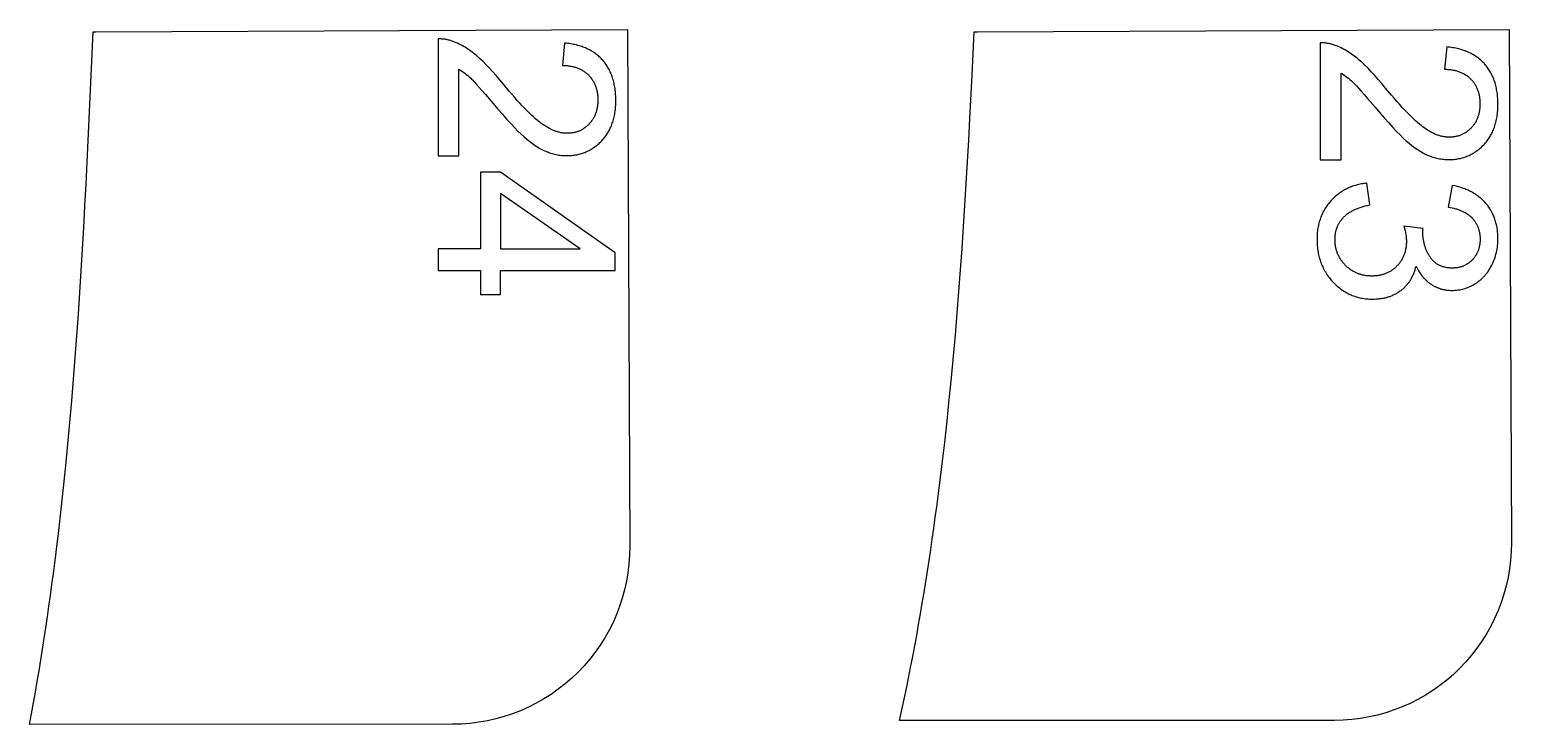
# Model space of a CAD drawing. Extents: x -16189 to 5251, y 3521 to 4024.
# Drawn here: x -3260.7 to -2842.6, y 3827.6 to 4023.8 of the extents above; entities that cross this region are included whole.
import ezdxf

# ---------------------------------------------------------------- set-up
doc = ezdxf.new("R2010")
doc.units = 0
doc.layers.add('LAYER_03', color=7, linetype='CONTINUOUS')

msp = doc.modelspace()

# ---------------------------------------------------------------- linework, layer by layer
at = {"layer": 'LAYER_03'}
for points in [[(-3141.3, 3827.61), (-3260.65, 3827.57), (-3260.09, 3830.6), (-3259.55, 3833.63), (-3259.02, 3836.67), (-3258.5, 3839.7), (-3257.99, 3842.73), (-3257.5, 3845.77), (-3257.02, 3848.81), (-3256.55, 3851.84), (-3256.09, 3854.88), (-3255.64, 3857.92), (-3255.2, 3860.96), (-3254.78, 3864.01), (-3254.36, 3867.05), (-3253.96, 3870.09), (-3253.57, 3873.14), (-3253.18, 3876.18), (-3252.45, 3882.28), (-3251.75, 3888.38), (-3251.08, 3894.48), (-3250.45, 3900.58), (-3249.86, 3906.69), (-3249.29, 3912.8), (-3248.76, 3918.91), (-3248.25, 3925.03), (-3247.77, 3931.15), (-3247.32, 3937.27), (-3246.89, 3943.39), (-3246.48, 3949.51), (-3246.09, 3955.64), (-3245.72, 3961.77), (-3245.37, 3967.9), (-3245.03, 3974.03), (-3244.71, 3980.16), (-3244.41, 3986.29), (-3244.11, 3992.43), (-3243.83, 3998.56), (-3243.29, 4010.84), (-3242.76, 4023.11), (-3241.95, 4023.11), (-3091.95, 4023.76), (-3091.32, 3877.82, -0.415398)], [(-2892.57, 3828.69), (-3015.19, 3828.65), (-3014.54, 3831.65), (-3013.9, 3834.66), (-3013.28, 3837.67), (-3012.67, 3840.67), (-3012.07, 3843.68), (-3011.49, 3846.7), (-3010.93, 3849.71), (-3010.37, 3852.72), (-3009.83, 3855.74), (-3009.31, 3858.75), (-3008.79, 3861.77), (-3008.29, 3864.79), (-3007.8, 3867.81), (-3007.32, 3870.84), (-3006.86, 3873.86), (-3006.41, 3876.89), (-3005.97, 3879.91), (-3005.53, 3882.94), (-3005.12, 3885.97), (-3004.71, 3889), (-3004.31, 3892.03), (-3003.92, 3895.06), (-3003.18, 3901.13), (-3002.47, 3907.2), (-3001.8, 3913.28), (-3001.16, 3919.35), (-3000.56, 3925.44), (-2999.99, 3931.52), (-2999.45, 3937.61), (-2998.93, 3943.71), (-2998.45, 3949.8), (-2997.99, 3955.9), (-2997.55, 3962), (-2997.14, 3968.11), (-2996.75, 3974.21), (-2996.37, 3980.32), (-2996.01, 3986.43), (-2995.67, 3992.54), (-2995.34, 3998.65), (-2994.72, 4010.88), (-2994.12, 4023.11), (-2993.21, 4023.11), (-2843.21, 4023.76), (-2842.58, 3878.91, -0.415391)]]:
    msp.add_lwpolyline(points, format="xyb", close=True, dxfattribs=at)
for points in [[(-3145.42, 4021.13), (-3145.42, 3988.1), (-3139.53, 3988.1), (-3139.53, 4012.61), (-3139.11, 4012.34), (-3138.69, 4012.06), (-3138.28, 4011.76), (-3137.86, 4011.45), (-3137.45, 4011.12), (-3137.03, 4010.77), (-3136.62, 4010.4), (-3136.2, 4010.02), (-3135.98, 4009.81), (-3135.74, 4009.56), (-3135.19, 4008.99), (-3134.54, 4008.29), (-3133.8, 4007.46), (-3132.97, 4006.51), (-3132.05, 4005.44), (-3129.91, 4002.93), (-3128.55, 4001.33), (-3127.27, 3999.86), (-3126.06, 3998.5), (-3124.92, 3997.26), (-3123.86, 3996.13), (-3122.87, 3995.13), (-3121.96, 3994.24), (-3121.12, 3993.47), (-3120.33, 3992.78), (-3119.54, 3992.15), (-3119.15, 3991.85), (-3118.76, 3991.56), (-3118.38, 3991.29), (-3117.99, 3991.03), (-3117.61, 3990.78), (-3117.24, 3990.55), (-3116.86, 3990.32), (-3116.49, 3990.11), (-3116.12, 3989.91), (-3115.75, 3989.73), (-3115.38, 3989.56), (-3115.02, 3989.4), (-3114.66, 3989.25), (-3114.29, 3989.11), (-3113.93, 3988.98), (-3113.57, 3988.86), (-3113.2, 3988.75), (-3112.83, 3988.65), (-3112.47, 3988.56), (-3112.1, 3988.48), (-3111.73, 3988.41), (-3111.36, 3988.34), (-3110.99, 3988.29), (-3110.62, 3988.25), (-3110.25, 3988.21), (-3109.87, 3988.19), (-3109.5, 3988.18), (-3109.12, 3988.17), (-3108.76, 3988.17), (-3108.39, 3988.19), (-3108.04, 3988.21), (-3107.68, 3988.24), (-3107.33, 3988.27), (-3106.98, 3988.32), (-3106.64, 3988.37), (-3106.3, 3988.43), (-3105.96, 3988.5), (-3105.63, 3988.58), (-3105.3, 3988.67), (-3104.97, 3988.76), (-3104.65, 3988.86), (-3104.33, 3988.97), (-3104.02, 3989.09), (-3103.7, 3989.22), (-3103.4, 3989.35), (-3103.09, 3989.5), (-3102.79, 3989.65), (-3102.5, 3989.81), (-3102.21, 3989.98), (-3101.92, 3990.15), (-3101.63, 3990.34), (-3101.35, 3990.53), (-3101.08, 3990.73), (-3100.8, 3990.94), (-3100.53, 3991.15), (-3100.27, 3991.38), (-3100, 3991.61), (-3099.75, 3991.86), (-3099.49, 3992.1), (-3099.24, 3992.36), (-3098.99, 3992.63), (-3098.76, 3992.9), (-3098.53, 3993.18), (-3098.31, 3993.46), (-3098.09, 3993.75), (-3097.88, 3994.04), (-3097.69, 3994.34), (-3097.5, 3994.65), (-3097.31, 3994.96), (-3097.14, 3995.28), (-3096.97, 3995.6), (-3096.81, 3995.93), (-3096.66, 3996.26), (-3096.51, 3996.6), (-3096.38, 3996.95), (-3096.25, 3997.3), (-3096.13, 3997.66), (-3096.02, 3998.03), (-3095.91, 3998.4), (-3095.81, 3998.77), (-3095.72, 3999.16), (-3095.64, 3999.54), (-3095.57, 3999.94), (-3095.5, 4000.34), (-3095.44, 4000.74), (-3095.39, 4001.16), (-3095.35, 4001.57), (-3095.31, 4002), (-3095.29, 4002.42), (-3095.27, 4002.86), (-3095.26, 4003.3), (-3095.25, 4003.75), (-3095.27, 4004.63), (-3095.28, 4005.06), (-3095.31, 4005.48), (-3095.34, 4005.9), (-3095.38, 4006.32), (-3095.43, 4006.72), (-3095.48, 4007.13), (-3095.54, 4007.52), (-3095.61, 4007.92), (-3095.69, 4008.3), (-3095.77, 4008.68), (-3095.86, 4009.06), (-3095.96, 4009.42), (-3096.06, 4009.79), (-3096.18, 4010.15), (-3096.3, 4010.5), (-3096.42, 4010.84), (-3096.56, 4011.18), (-3096.7, 4011.52), (-3096.84, 4011.85), (-3097, 4012.17), (-3097.16, 4012.49), (-3097.33, 4012.8), (-3097.51, 4013.11), (-3097.69, 4013.41), (-3097.88, 4013.7), (-3098.08, 4013.99), (-3098.29, 4014.28), (-3098.5, 4014.56), (-3098.72, 4014.83), (-3098.95, 4015.1), (-3099.18, 4015.36), (-3099.43, 4015.61), (-3099.67, 4015.86), (-3099.93, 4016.1), (-3100.19, 4016.33), (-3100.45, 4016.56), (-3100.73, 4016.77), (-3101.01, 4016.99), (-3101.3, 4017.19), (-3101.59, 4017.39), (-3101.89, 4017.58), (-3102.2, 4017.76), (-3102.51, 4017.94), (-3102.83, 4018.11), (-3103.15, 4018.27), (-3103.49, 4018.43), (-3103.83, 4018.58), (-3104.17, 4018.72), (-3104.53, 4018.85), (-3104.88, 4018.98), (-3105.25, 4019.1), (-3105.62, 4019.22), (-3106, 4019.32), (-3106.39, 4019.42), (-3106.78, 4019.52), (-3107.18, 4019.6), (-3107.58, 4019.68), (-3107.99, 4019.75), (-3108.41, 4019.82), (-3108.83, 4019.88), (-3109.27, 4019.93), (-3109.7, 4019.97), (-3110.35, 4013.66), (-3110.06, 4013.66), (-3109.77, 4013.65), (-3109.49, 4013.64), (-3109.21, 4013.62), (-3108.93, 4013.59), (-3108.66, 4013.56), (-3108.39, 4013.52), (-3108.13, 4013.48), (-3107.87, 4013.44), (-3107.61, 4013.39), (-3107.36, 4013.33), (-3107.11, 4013.27), (-3106.87, 4013.2), (-3106.63, 4013.13), (-3106.39, 4013.06), (-3106.16, 4012.97), (-3105.93, 4012.89), (-3105.71, 4012.8), (-3105.49, 4012.7), (-3105.27, 4012.6), (-3105.06, 4012.49), (-3104.85, 4012.38), (-3104.65, 4012.26), (-3104.45, 4012.14), (-3104.25, 4012.01), (-3104.06, 4011.88), (-3103.87, 4011.74), (-3103.69, 4011.6), (-3103.51, 4011.45), (-3103.33, 4011.29), (-3103.16, 4011.14), (-3102.99, 4010.97), (-3102.83, 4010.8), (-3102.67, 4010.63), (-3102.51, 4010.46), (-3102.37, 4010.28), (-3102.22, 4010.1), (-3102.09, 4009.91), (-3101.95, 4009.72), (-3101.83, 4009.53), (-3101.7, 4009.34), (-3101.59, 4009.14), (-3101.48, 4008.93), (-3101.37, 4008.73), (-3101.27, 4008.52), (-3101.17, 4008.31), (-3101.08, 4008.09), (-3101, 4007.87), (-3100.91, 4007.65), (-3100.84, 4007.42), (-3100.77, 4007.19), (-3100.7, 4006.96), (-3100.64, 4006.72), (-3100.59, 4006.48), (-3100.54, 4006.23), (-3100.5, 4005.99), (-3100.46, 4005.74), (-3100.42, 4005.48), (-3100.4, 4005.22), (-3100.37, 4004.96), (-3100.35, 4004.7), (-3100.34, 4004.43), (-3100.33, 4004.16), (-3100.33, 4003.88), (-3100.33, 4003.62), (-3100.34, 4003.36), (-3100.35, 4003.11), (-3100.37, 4002.86), (-3100.39, 4002.61), (-3100.42, 4002.37), (-3100.45, 4002.12), (-3100.49, 4001.89), (-3100.53, 4001.65), (-3100.58, 4001.42), (-3100.63, 4001.19), (-3100.68, 4000.96), (-3100.74, 4000.74), (-3100.81, 4000.52), (-3100.88, 4000.3), (-3100.96, 4000.09), (-3101.04, 3999.88), (-3101.12, 3999.67), (-3101.21, 3999.46), (-3101.31, 3999.26), (-3101.41, 3999.06), (-3101.51, 3998.87), (-3101.62, 3998.68), (-3101.74, 3998.49), (-3101.86, 3998.3), (-3101.98, 3998.12), (-3102.11, 3997.94), (-3102.25, 3997.76), (-3102.39, 3997.59), (-3102.53, 3997.42), (-3102.68, 3997.25), (-3102.84, 3997.08), (-3102.99, 3996.92), (-3103.15, 3996.77), (-3103.32, 3996.62), (-3103.48, 3996.47), (-3103.65, 3996.33), (-3103.82, 3996.2), (-3103.99, 3996.07), (-3104.16, 3995.94), (-3104.34, 3995.82), (-3104.51, 3995.71), (-3104.69, 3995.6), (-3104.88, 3995.49), (-3105.06, 3995.4), (-3105.25, 3995.3), (-3105.44, 3995.21), (-3105.63, 3995.13), (-3105.82, 3995.05), (-3106.02, 3994.97), (-3106.21, 3994.91), (-3106.41, 3994.84), (-3106.62, 3994.78), (-3106.82, 3994.73), (-3107.03, 3994.68), (-3107.24, 3994.64), (-3107.45, 3994.6), (-3107.66, 3994.57), (-3107.88, 3994.54), (-3108.09, 3994.52), (-3108.31, 3994.5), (-3108.54, 3994.49), (-3108.76, 3994.48), (-3108.99, 3994.48), (-3109.21, 3994.48), (-3109.42, 3994.49), (-3109.64, 3994.5), (-3109.86, 3994.52), (-3110.08, 3994.55), (-3110.31, 3994.58), (-3110.53, 3994.61), (-3110.75, 3994.65), (-3110.98, 3994.7), (-3111.2, 3994.76), (-3111.43, 3994.81), (-3111.65, 3994.88), (-3111.88, 3994.95), (-3112.11, 3995.02), (-3112.34, 3995.1), (-3112.57, 3995.19), (-3112.8, 3995.28), (-3113.03, 3995.38), (-3113.27, 3995.49), (-3113.5, 3995.59), (-3113.73, 3995.71), (-3113.97, 3995.83), (-3114.44, 3996.09), (-3114.92, 3996.37), (-3115.4, 3996.67), (-3115.88, 3996.99), (-3116.37, 3997.34), (-3116.87, 3997.72), (-3117.39, 3998.14), (-3117.93, 3998.6), (-3118.49, 3999.1), (-3119.08, 3999.64), (-3119.68, 4000.23), (-3120.31, 4000.86), (-3120.96, 4001.52), (-3121.64, 4002.23), (-3122.33, 4002.98), (-3123.05, 4003.77), (-3123.78, 4004.6), (-3124.54, 4005.48), (-3125.32, 4006.39), (-3126.95, 4008.35), (-3128.01, 4009.62), (-3129.03, 4010.82), (-3130.03, 4011.94), (-3130.99, 4012.98), (-3131.92, 4013.94), (-3132.82, 4014.83), (-3133.68, 4015.64), (-3134.52, 4016.37), (-3134.93, 4016.72), (-3135.34, 4017.05), (-3135.75, 4017.36), (-3136.16, 4017.67), (-3136.57, 4017.96), (-3136.98, 4018.24), (-3137.4, 4018.51), (-3137.81, 4018.77), (-3138.23, 4019.02), (-3138.65, 4019.25), (-3139.06, 4019.48), (-3139.48, 4019.69), (-3139.9, 4019.89), (-3140.32, 4020.07), (-3140.74, 4020.25), (-3141.16, 4020.41), (-3141.42, 4020.51), (-3141.68, 4020.6), (-3141.94, 4020.68), (-3142.2, 4020.75), (-3142.46, 4020.82), (-3142.72, 4020.88), (-3142.98, 4020.94), (-3143.25, 4020.98), (-3143.52, 4021.03), (-3143.79, 4021.06), (-3144.05, 4021.09), (-3144.33, 4021.11), (-3144.6, 4021.12), (-3144.87, 4021.13), (-3145.15, 4021.13)], [(-2896.54, 4020.03), (-2896.54, 3987), (-2890.64, 3987), (-2890.64, 4011.51), (-2890.22, 4011.24), (-2889.81, 4010.96), (-2889.39, 4010.66), (-2888.97, 4010.35), (-2888.56, 4010.01), (-2888.15, 4009.66), (-2887.73, 4009.3), (-2887.32, 4008.92), (-2887.1, 4008.7), (-2886.86, 4008.46), (-2886.3, 4007.88), (-2885.66, 4007.18), (-2884.92, 4006.36), (-2884.09, 4005.41), (-2883.16, 4004.34), (-2881.03, 4001.83), (-2879.67, 4000.23), (-2878.38, 3998.76), (-2877.17, 3997.4), (-2876.04, 3996.16), (-2874.97, 3995.03), (-2873.99, 3994.03), (-2873.07, 3993.14), (-2872.24, 3992.37), (-2871.44, 3991.68), (-2870.65, 3991.05), (-2870.26, 3990.75), (-2869.88, 3990.46), (-2869.49, 3990.19), (-2869.11, 3989.93), (-2868.73, 3989.68), (-2868.35, 3989.44), (-2867.98, 3989.22), (-2867.6, 3989.01), (-2867.23, 3988.81), (-2866.86, 3988.63), (-2866.5, 3988.45), (-2866.13, 3988.29), (-2865.77, 3988.15), (-2865.41, 3988.01), (-2865.04, 3987.88), (-2864.68, 3987.76), (-2864.31, 3987.65), (-2863.95, 3987.55), (-2863.58, 3987.46), (-2863.21, 3987.37), (-2862.84, 3987.3), (-2862.47, 3987.24), (-2862.1, 3987.19), (-2861.73, 3987.14), (-2861.36, 3987.11), (-2860.99, 3987.09), (-2860.61, 3987.07), (-2860.24, 3987.07), (-2859.87, 3987.07), (-2859.51, 3987.08), (-2859.15, 3987.1), (-2858.79, 3987.13), (-2858.44, 3987.17), (-2858.09, 3987.22), (-2857.75, 3987.27), (-2857.41, 3987.33), (-2857.07, 3987.4), (-2856.74, 3987.48), (-2856.41, 3987.56), (-2856.08, 3987.66), (-2855.76, 3987.76), (-2855.44, 3987.87), (-2855.13, 3987.99), (-2854.82, 3988.12), (-2854.51, 3988.25), (-2854.21, 3988.39), (-2853.91, 3988.55), (-2853.61, 3988.71), (-2853.32, 3988.87), (-2853.03, 3989.05), (-2852.75, 3989.23), (-2852.47, 3989.43), (-2852.19, 3989.63), (-2851.92, 3989.84), (-2851.65, 3990.05), (-2851.38, 3990.28), (-2851.12, 3990.51), (-2850.86, 3990.75), (-2850.61, 3991), (-2850.35, 3991.26), (-2850.11, 3991.52), (-2849.87, 3991.8), (-2849.64, 3992.07), (-2849.42, 3992.35), (-2849.21, 3992.64), (-2849, 3992.94), (-2848.8, 3993.24), (-2848.61, 3993.54), (-2848.43, 3993.86), (-2848.25, 3994.17), (-2848.08, 3994.5), (-2847.92, 3994.83), (-2847.77, 3995.16), (-2847.63, 3995.5), (-2847.49, 3995.85), (-2847.36, 3996.2), (-2847.24, 3996.56), (-2847.13, 3996.93), (-2847.02, 3997.3), (-2846.93, 3997.67), (-2846.84, 3998.05), (-2846.76, 3998.44), (-2846.68, 3998.84), (-2846.62, 3999.24), (-2846.56, 3999.64), (-2846.51, 4000.05), (-2846.46, 4000.47), (-2846.43, 4000.89), (-2846.4, 4001.32), (-2846.38, 4001.76), (-2846.37, 4002.2), (-2846.37, 4002.64), (-2846.38, 4003.52), (-2846.4, 4003.95), (-2846.42, 4004.38), (-2846.46, 4004.8), (-2846.5, 4005.21), (-2846.54, 4005.62), (-2846.6, 4006.02), (-2846.66, 4006.42), (-2846.73, 4006.81), (-2846.8, 4007.2), (-2846.89, 4007.58), (-2846.98, 4007.95), (-2847.07, 4008.32), (-2847.18, 4008.69), (-2847.29, 4009.04), (-2847.41, 4009.39), (-2847.54, 4009.74), (-2847.67, 4010.08), (-2847.81, 4010.42), (-2847.96, 4010.75), (-2848.11, 4011.07), (-2848.28, 4011.39), (-2848.45, 4011.7), (-2848.62, 4012.01), (-2848.81, 4012.31), (-2849, 4012.6), (-2849.2, 4012.89), (-2849.4, 4013.18), (-2849.62, 4013.45), (-2849.84, 4013.73), (-2850.06, 4013.99), (-2850.3, 4014.25), (-2850.54, 4014.51), (-2850.79, 4014.75), (-2851.04, 4014.99), (-2851.3, 4015.23), (-2851.57, 4015.45), (-2851.84, 4015.67), (-2852.12, 4015.88), (-2852.41, 4016.09), (-2852.7, 4016.29), (-2853, 4016.48), (-2853.31, 4016.66), (-2853.62, 4016.84), (-2853.94, 4017.01), (-2854.27, 4017.17), (-2854.6, 4017.33), (-2854.94, 4017.47), (-2855.29, 4017.62), (-2855.64, 4017.75), (-2856, 4017.88), (-2856.36, 4018), (-2856.74, 4018.11), (-2857.11, 4018.22), (-2857.5, 4018.32), (-2857.89, 4018.41), (-2858.29, 4018.5), (-2858.7, 4018.58), (-2859.11, 4018.65), (-2859.52, 4018.71), (-2859.95, 4018.77), (-2860.38, 4018.82), (-2860.82, 4018.87), (-2861.47, 4012.56), (-2861.17, 4012.56), (-2860.89, 4012.55), (-2860.6, 4012.53), (-2860.32, 4012.51), (-2860.05, 4012.49), (-2859.77, 4012.46), (-2859.51, 4012.42), (-2859.24, 4012.38), (-2858.98, 4012.34), (-2858.73, 4012.28), (-2858.47, 4012.23), (-2858.23, 4012.17), (-2857.98, 4012.1), (-2857.74, 4012.03), (-2857.51, 4011.95), (-2857.27, 4011.87), (-2857.05, 4011.79), (-2856.82, 4011.69), (-2856.6, 4011.6), (-2856.39, 4011.49), (-2856.17, 4011.39), (-2855.96, 4011.27), (-2855.76, 4011.16), (-2855.56, 4011.03), (-2855.36, 4010.91), (-2855.17, 4010.77), (-2854.98, 4010.64), (-2854.8, 4010.49), (-2854.62, 4010.34), (-2854.44, 4010.19), (-2854.27, 4010.03), (-2854.1, 4009.87), (-2853.94, 4009.7), (-2853.78, 4009.53), (-2853.63, 4009.36), (-2853.48, 4009.18), (-2853.34, 4009), (-2853.2, 4008.81), (-2853.07, 4008.62), (-2852.94, 4008.43), (-2852.82, 4008.23), (-2852.7, 4008.03), (-2852.59, 4007.83), (-2852.48, 4007.63), (-2852.38, 4007.42), (-2852.29, 4007.2), (-2852.2, 4006.99), (-2852.11, 4006.77), (-2852.03, 4006.54), (-2851.95, 4006.32), (-2851.88, 4006.09), (-2851.82, 4005.85), (-2851.76, 4005.62), (-2851.7, 4005.38), (-2851.66, 4005.13), (-2851.61, 4004.88), (-2851.57, 4004.63), (-2851.54, 4004.38), (-2851.51, 4004.12), (-2851.49, 4003.86), (-2851.47, 4003.6), (-2851.46, 4003.33), (-2851.45, 4003.06), (-2851.45, 4002.78), (-2851.45, 4002.52), (-2851.45, 4002.26), (-2851.47, 4002.01), (-2851.48, 4001.76), (-2851.51, 4001.51), (-2851.53, 4001.26), (-2851.56, 4001.02), (-2851.6, 4000.78), (-2851.64, 4000.55), (-2851.69, 4000.31), (-2851.74, 4000.09), (-2851.8, 3999.86), (-2851.86, 3999.64), (-2851.92, 3999.42), (-2852, 3999.2), (-2852.07, 3998.98), (-2852.15, 3998.77), (-2852.24, 3998.57), (-2852.33, 3998.36), (-2852.42, 3998.16), (-2852.52, 3997.96), (-2852.63, 3997.76), (-2852.74, 3997.57), (-2852.85, 3997.38), (-2852.97, 3997.2), (-2853.1, 3997.01), (-2853.23, 3996.83), (-2853.36, 3996.66), (-2853.5, 3996.48), (-2853.65, 3996.31), (-2853.8, 3996.15), (-2853.95, 3995.98), (-2854.11, 3995.82), (-2854.27, 3995.66), (-2854.43, 3995.51), (-2854.59, 3995.37), (-2854.76, 3995.23), (-2854.93, 3995.09), (-2855.1, 3994.96), (-2855.27, 3994.84), (-2855.45, 3994.72), (-2855.63, 3994.61), (-2855.81, 3994.5), (-2855.99, 3994.39), (-2856.17, 3994.29), (-2856.36, 3994.2), (-2856.55, 3994.11), (-2856.74, 3994.02), (-2856.93, 3993.95), (-2857.13, 3993.87), (-2857.33, 3993.8), (-2857.53, 3993.74), (-2857.73, 3993.68), (-2857.93, 3993.63), (-2858.14, 3993.58), (-2858.35, 3993.54), (-2858.56, 3993.5), (-2858.77, 3993.46), (-2858.99, 3993.44), (-2859.21, 3993.41), (-2859.43, 3993.4), (-2859.65, 3993.38), (-2859.88, 3993.38), (-2860.1, 3993.37), (-2860.32, 3993.38), (-2860.54, 3993.38), (-2860.76, 3993.4), (-2860.98, 3993.42), (-2861.2, 3993.44), (-2861.42, 3993.47), (-2861.64, 3993.51), (-2861.87, 3993.55), (-2862.09, 3993.6), (-2862.32, 3993.65), (-2862.54, 3993.71), (-2862.77, 3993.78), (-2863, 3993.85), (-2863.23, 3993.92), (-2863.46, 3994), (-2863.69, 3994.09), (-2863.92, 3994.18), (-2864.15, 3994.28), (-2864.38, 3994.38), (-2864.61, 3994.49), (-2864.85, 3994.61), (-2865.08, 3994.73), (-2865.56, 3994.98), (-2866.03, 3995.26), (-2866.51, 3995.57), (-2867, 3995.89), (-2867.48, 3996.24), (-2867.98, 3996.61), (-2868.5, 3997.03), (-2869.04, 3997.5), (-2869.61, 3998), (-2870.19, 3998.54), (-2870.8, 3999.13), (-2871.43, 3999.75), (-2872.08, 4000.42), (-2872.75, 4001.13), (-2873.44, 4001.88), (-2874.16, 4002.67), (-2874.9, 4003.5), (-2875.66, 4004.38), (-2876.44, 4005.29), (-2878.06, 4007.24), (-2879.12, 4008.52), (-2880.15, 4009.71), (-2881.14, 4010.83), (-2882.1, 4011.88), (-2883.03, 4012.84), (-2883.93, 4013.73), (-2884.8, 4014.54), (-2885.63, 4015.27), (-2886.04, 4015.61), (-2886.45, 4015.94), (-2886.86, 4016.26), (-2887.27, 4016.57), (-2887.69, 4016.86), (-2888.1, 4017.14), (-2888.51, 4017.41), (-2888.93, 4017.67), (-2889.34, 4017.92), (-2889.76, 4018.15), (-2890.18, 4018.37), (-2890.6, 4018.59), (-2891.01, 4018.78), (-2891.43, 4018.97), (-2891.86, 4019.15), (-2892.28, 4019.31), (-2892.53, 4019.41), (-2892.79, 4019.49), (-2893.05, 4019.57), (-2893.31, 4019.65), (-2893.57, 4019.72), (-2893.83, 4019.78), (-2894.1, 4019.83), (-2894.36, 4019.88), (-2894.63, 4019.92), (-2894.9, 4019.96), (-2895.17, 4019.99), (-2895.44, 4020.01), (-2895.71, 4020.02), (-2895.99, 4020.03), (-2896.26, 4020.03)], [(-3145.42, 3961.86), (-3145.42, 3955.72), (-3133.46, 3955.72), (-3133.46, 3948.97), (-3127.84, 3948.97), (-3127.84, 3955.72), (-3095.46, 3955.72), (-3095.46, 3960.73), (-3127.84, 3983.54), (-3133.46, 3983.54), (-3133.46, 3961.86)], [(-2883.35, 3980.39), (-2883.73, 3980.35), (-2884.12, 3980.3), (-2884.5, 3980.24), (-2884.87, 3980.18), (-2885.24, 3980.1), (-2885.6, 3980.03), (-2885.96, 3979.94), (-2886.32, 3979.85), (-2886.67, 3979.75), (-2887.02, 3979.64), (-2887.36, 3979.52), (-2887.7, 3979.4), (-2888.03, 3979.27), (-2888.36, 3979.14), (-2888.69, 3978.99), (-2889, 3978.84), (-2889.32, 3978.68), (-2889.63, 3978.52), (-2889.94, 3978.34), (-2890.24, 3978.16), (-2890.54, 3977.97), (-2890.83, 3977.78), (-2891.12, 3977.58), (-2891.4, 3977.37), (-2891.68, 3977.15), (-2891.95, 3976.93), (-2892.22, 3976.7), (-2892.49, 3976.46), (-2892.75, 3976.21), (-2893, 3975.96), (-2893.26, 3975.7), (-2893.5, 3975.43), (-2893.74, 3975.15), (-2893.98, 3974.88), (-2894.2, 3974.59), (-2894.42, 3974.31), (-2894.63, 3974.02), (-2894.84, 3973.72), (-2895.03, 3973.42), (-2895.22, 3973.12), (-2895.4, 3972.81), (-2895.57, 3972.49), (-2895.74, 3972.18), (-2895.89, 3971.86), (-2896.04, 3971.53), (-2896.18, 3971.2), (-2896.32, 3970.86), (-2896.44, 3970.52), (-2896.56, 3970.18), (-2896.67, 3969.83), (-2896.78, 3969.48), (-2896.87, 3969.12), (-2896.96, 3968.76), (-2897.04, 3968.4), (-2897.11, 3968.03), (-2897.18, 3967.65), (-2897.24, 3967.28), (-2897.29, 3966.89), (-2897.33, 3966.51), (-2897.36, 3966.11), (-2897.39, 3965.72), (-2897.41, 3965.32), (-2897.42, 3964.91), (-2897.42, 3964.5), (-2897.42, 3964.05), (-2897.41, 3963.6), (-2897.38, 3963.16), (-2897.35, 3962.72), (-2897.31, 3962.29), (-2897.26, 3961.86), (-2897.21, 3961.43), (-2897.14, 3961.02), (-2897.06, 3960.6), (-2896.98, 3960.19), (-2896.89, 3959.79), (-2896.78, 3959.39), (-2896.67, 3958.99), (-2896.55, 3958.61), (-2896.42, 3958.22), (-2896.29, 3957.84), (-2896.14, 3957.47), (-2895.98, 3957.1), (-2895.82, 3956.73), (-2895.65, 3956.37), (-2895.46, 3956.02), (-2895.27, 3955.67), (-2895.07, 3955.32), (-2894.86, 3954.98), (-2894.65, 3954.65), (-2894.42, 3954.32), (-2894.18, 3953.99), (-2893.94, 3953.67), (-2893.69, 3953.36), (-2893.42, 3953.05), (-2893.15, 3952.74), (-2892.87, 3952.44), (-2892.59, 3952.15), (-2892.3, 3951.86), (-2892, 3951.59), (-2891.7, 3951.32), (-2891.4, 3951.06), (-2891.1, 3950.82), (-2890.79, 3950.58), (-2890.47, 3950.35), (-2890.16, 3950.13), (-2889.83, 3949.92), (-2889.51, 3949.72), (-2889.18, 3949.53), (-2888.85, 3949.35), (-2888.51, 3949.18), (-2888.17, 3949.01), (-2887.82, 3948.86), (-2887.48, 3948.72), (-2887.12, 3948.58), (-2886.77, 3948.46), (-2886.41, 3948.34), (-2886.04, 3948.23), (-2885.67, 3948.13), (-2885.3, 3948.05), (-2884.93, 3947.97), (-2884.55, 3947.9), (-2884.16, 3947.84), (-2883.78, 3947.78), (-2883.38, 3947.74), (-2882.99, 3947.71), (-2882.59, 3947.69), (-2882.19, 3947.67), (-2881.78, 3947.67), (-2881.18, 3947.68), (-2880.59, 3947.71), (-2880.31, 3947.73), (-2880.02, 3947.75), (-2879.74, 3947.79), (-2879.46, 3947.82), (-2879.18, 3947.86), (-2878.91, 3947.91), (-2878.64, 3947.96), (-2878.38, 3948.01), (-2878.11, 3948.07), (-2877.85, 3948.14), (-2877.6, 3948.21), (-2877.34, 3948.28), (-2877.09, 3948.36), (-2876.85, 3948.44), (-2876.6, 3948.53), (-2876.36, 3948.63), (-2876.12, 3948.72), (-2875.89, 3948.83), (-2875.66, 3948.94), (-2875.43, 3949.05), (-2875.21, 3949.17), (-2874.98, 3949.29), (-2874.76, 3949.41), (-2874.55, 3949.55), (-2874.34, 3949.68), (-2874.13, 3949.82), (-2873.92, 3949.97), (-2873.72, 3950.12), (-2873.52, 3950.28), (-2873.32, 3950.44), (-2873.13, 3950.6), (-2872.95, 3950.77), (-2872.77, 3950.94), (-2872.59, 3951.11), (-2872.41, 3951.29), (-2872.25, 3951.47), (-2872.08, 3951.66), (-2871.92, 3951.85), (-2871.76, 3952.04), (-2871.61, 3952.24), (-2871.46, 3952.44), (-2871.32, 3952.65), (-2871.18, 3952.86), (-2871.05, 3953.07), (-2870.92, 3953.29), (-2870.79, 3953.51), (-2870.67, 3953.73), (-2870.55, 3953.96), (-2870.44, 3954.19), (-2870.33, 3954.43), (-2870.22, 3954.67), (-2870.12, 3954.91), (-2870.03, 3955.16), (-2869.94, 3955.41), (-2869.85, 3955.67), (-2869.77, 3955.93), (-2869.69, 3956.19), (-2869.61, 3956.46), (-2869.54, 3956.73), (-2869.48, 3957.01), (-2869.27, 3956.59), (-2869.07, 3956.18), (-2868.85, 3955.79), (-2868.62, 3955.41), (-2868.39, 3955.04), (-2868.15, 3954.69), (-2867.89, 3954.34), (-2867.77, 3954.18), (-2867.63, 3954.02), (-2867.5, 3953.86), (-2867.37, 3953.7), (-2867.23, 3953.55), (-2867.09, 3953.4), (-2866.95, 3953.25), (-2866.8, 3953.11), (-2866.66, 3952.97), (-2866.51, 3952.83), (-2866.36, 3952.7), (-2866.21, 3952.57), (-2866.05, 3952.44), (-2865.9, 3952.32), (-2865.74, 3952.2), (-2865.58, 3952.08), (-2865.41, 3951.97), (-2865.25, 3951.86), (-2865.08, 3951.75), (-2864.91, 3951.65), (-2864.75, 3951.55), (-2864.58, 3951.45), (-2864.4, 3951.36), (-2864.23, 3951.27), (-2864.06, 3951.18), (-2863.88, 3951.1), (-2863.71, 3951.02), (-2863.53, 3950.94), (-2863.35, 3950.87), (-2863.17, 3950.8), (-2862.99, 3950.73), (-2862.81, 3950.67), (-2862.63, 3950.61), (-2862.45, 3950.56), (-2862.26, 3950.5), (-2862.07, 3950.45), (-2861.89, 3950.41), (-2861.7, 3950.37), (-2861.51, 3950.33), (-2861.32, 3950.29), (-2861.13, 3950.26), (-2860.94, 3950.23), (-2860.74, 3950.2), (-2860.55, 3950.18), (-2860.35, 3950.16), (-2860.15, 3950.15), (-2859.75, 3950.13), (-2859.35, 3950.12), (-2858.93, 3950.13), (-2858.51, 3950.15), (-2858.09, 3950.19), (-2857.67, 3950.24), (-2857.26, 3950.3), (-2856.85, 3950.38), (-2856.44, 3950.47), (-2856.04, 3950.58), (-2855.64, 3950.7), (-2855.24, 3950.83), (-2854.84, 3950.98), (-2854.45, 3951.15), (-2854.06, 3951.33), (-2853.67, 3951.52), (-2853.29, 3951.72), (-2852.91, 3951.95), (-2852.72, 3952.06), (-2852.54, 3952.18), (-2852.35, 3952.3), (-2852.17, 3952.43), (-2851.99, 3952.55), (-2851.82, 3952.69), (-2851.64, 3952.82), (-2851.47, 3952.96), (-2851.31, 3953.1), (-2851.14, 3953.24), (-2850.98, 3953.39), (-2850.82, 3953.54), (-2850.66, 3953.69), (-2850.5, 3953.85), (-2850.35, 3954.01), (-2850.2, 3954.17), (-2850.05, 3954.34), (-2849.9, 3954.51), (-2849.76, 3954.68), (-2849.62, 3954.86), (-2849.34, 3955.22), (-2849.08, 3955.59), (-2848.83, 3955.98), (-2848.58, 3956.38), (-2848.35, 3956.79), (-2848.12, 3957.21), (-2847.91, 3957.64), (-2847.71, 3958.08), (-2847.53, 3958.52), (-2847.35, 3958.97), (-2847.2, 3959.43), (-2847.05, 3959.88), (-2846.92, 3960.35), (-2846.81, 3960.82), (-2846.7, 3961.29), (-2846.61, 3961.77), (-2846.54, 3962.25), (-2846.48, 3962.74), (-2846.43, 3963.23), (-2846.39, 3963.73), (-2846.37, 3964.23), (-2846.37, 3964.74), (-2846.37, 3965.11), (-2846.38, 3965.48), (-2846.4, 3965.84), (-2846.42, 3966.2), (-2846.45, 3966.55), (-2846.49, 3966.9), (-2846.53, 3967.24), (-2846.58, 3967.59), (-2846.63, 3967.93), (-2846.7, 3968.26), (-2846.77, 3968.59), (-2846.84, 3968.92), (-2846.93, 3969.24), (-2847.02, 3969.56), (-2847.11, 3969.88), (-2847.21, 3970.19), (-2847.32, 3970.5), (-2847.44, 3970.8), (-2847.56, 3971.1), (-2847.69, 3971.4), (-2847.83, 3971.69), (-2847.97, 3971.98), (-2848.12, 3972.26), (-2848.27, 3972.55), (-2848.44, 3972.82), (-2848.61, 3973.1), (-2848.78, 3973.37), (-2848.96, 3973.63), (-2849.15, 3973.9), (-2849.35, 3974.16), (-2849.55, 3974.41), (-2849.76, 3974.66), (-2849.97, 3974.91), (-2850.19, 3975.15), (-2850.42, 3975.38), (-2850.65, 3975.61), (-2850.89, 3975.84), (-2851.13, 3976.06), (-2851.37, 3976.27), (-2851.63, 3976.48), (-2851.89, 3976.68), (-2852.15, 3976.87), (-2852.42, 3977.06), (-2852.69, 3977.25), (-2852.97, 3977.43), (-2853.26, 3977.6), (-2853.55, 3977.77), (-2853.84, 3977.93), (-2854.15, 3978.09), (-2854.45, 3978.24), (-2854.76, 3978.39), (-2855.08, 3978.53), (-2855.41, 3978.66), (-2855.73, 3978.79), (-2856.07, 3978.91), (-2856.41, 3979.03), (-2856.75, 3979.14), (-2857.1, 3979.25), (-2857.46, 3979.35), (-2857.82, 3979.45), (-2858.19, 3979.54), (-2858.56, 3979.62), (-2859.32, 3979.77), (-2860.41, 3973.64), (-2859.86, 3973.55), (-2859.32, 3973.44), (-2858.8, 3973.32), (-2858.3, 3973.19), (-2858.06, 3973.12), (-2857.82, 3973.05), (-2857.58, 3972.97), (-2857.35, 3972.89), (-2857.12, 3972.8), (-2856.9, 3972.72), (-2856.69, 3972.63), (-2856.47, 3972.53), (-2856.26, 3972.43), (-2856.06, 3972.33), (-2855.86, 3972.23), (-2855.66, 3972.12), (-2855.47, 3972.01), (-2855.29, 3971.9), (-2855.1, 3971.78), (-2854.93, 3971.66), (-2854.75, 3971.53), (-2854.58, 3971.41), (-2854.42, 3971.28), (-2854.26, 3971.14), (-2854.1, 3971), (-2853.95, 3970.86), (-2853.8, 3970.72), (-2853.66, 3970.57), (-2853.52, 3970.42), (-2853.39, 3970.27), (-2853.26, 3970.11), (-2853.13, 3969.96), (-2853.01, 3969.8), (-2852.9, 3969.63), (-2852.78, 3969.47), (-2852.68, 3969.3), (-2852.57, 3969.14), (-2852.47, 3968.96), (-2852.38, 3968.79), (-2852.29, 3968.61), (-2852.2, 3968.44), (-2852.12, 3968.26), (-2852.05, 3968.07), (-2851.97, 3967.89), (-2851.91, 3967.7), (-2851.84, 3967.51), (-2851.78, 3967.32), (-2851.73, 3967.12), (-2851.68, 3966.93), (-2851.63, 3966.73), (-2851.59, 3966.53), (-2851.55, 3966.32), (-2851.52, 3966.12), (-2851.49, 3965.91), (-2851.47, 3965.7), (-2851.45, 3965.48), (-2851.43, 3965.27), (-2851.42, 3965.05), (-2851.41, 3964.83), (-2851.41, 3964.61), (-2851.41, 3964.38), (-2851.42, 3964.16), (-2851.43, 3963.94), (-2851.45, 3963.72), (-2851.47, 3963.51), (-2851.49, 3963.3), (-2851.52, 3963.09), (-2851.55, 3962.88), (-2851.59, 3962.68), (-2851.63, 3962.48), (-2851.67, 3962.28), (-2851.72, 3962.08), (-2851.78, 3961.89), (-2851.84, 3961.7), (-2851.9, 3961.51), (-2851.96, 3961.33), (-2852.04, 3961.14), (-2852.11, 3960.96), (-2852.19, 3960.79), (-2852.28, 3960.61), (-2852.37, 3960.44), (-2852.46, 3960.27), (-2852.56, 3960.1), (-2852.66, 3959.94), (-2852.76, 3959.77), (-2852.87, 3959.61), (-2852.99, 3959.46), (-2853.11, 3959.3), (-2853.23, 3959.15), (-2853.36, 3959), (-2853.49, 3958.85), (-2853.63, 3958.71), (-2853.77, 3958.57), (-2853.91, 3958.43), (-2854.05, 3958.3), (-2854.2, 3958.18), (-2854.35, 3958.05), (-2854.5, 3957.93), (-2854.65, 3957.82), (-2854.81, 3957.71), (-2854.96, 3957.61), (-2855.12, 3957.51), (-2855.29, 3957.41), (-2855.45, 3957.32), (-2855.62, 3957.23), (-2855.79, 3957.15), (-2855.96, 3957.07), (-2856.13, 3957), (-2856.31, 3956.93), (-2856.49, 3956.86), (-2856.67, 3956.8), (-2856.85, 3956.75), (-2857.03, 3956.7), (-2857.22, 3956.65), (-2857.41, 3956.61), (-2857.6, 3956.57), (-2857.8, 3956.54), (-2857.99, 3956.51), (-2858.19, 3956.48), (-2858.39, 3956.46), (-2858.59, 3956.45), (-2858.8, 3956.44), (-2859.01, 3956.43), (-2859.22, 3956.43), (-2859.48, 3956.43), (-2859.74, 3956.44), (-2860, 3956.45), (-2860.25, 3956.48), (-2860.49, 3956.5), (-2860.74, 3956.54), (-2860.97, 3956.58), (-2861.21, 3956.62), (-2861.44, 3956.68), (-2861.66, 3956.73), (-2861.88, 3956.8), (-2862.1, 3956.87), (-2862.31, 3956.94), (-2862.52, 3957.03), (-2862.72, 3957.12), (-2862.92, 3957.21), (-2863.12, 3957.31), (-2863.31, 3957.42), (-2863.49, 3957.53), (-2863.68, 3957.65), (-2863.85, 3957.78), (-2864.03, 3957.91), (-2864.2, 3958.05), (-2864.36, 3958.19), (-2864.52, 3958.34), (-2864.68, 3958.5), (-2864.83, 3958.66), (-2864.98, 3958.83), (-2865.12, 3959), (-2865.26, 3959.18), (-2865.39, 3959.37), (-2865.52, 3959.56), (-2865.65, 3959.76), (-2865.77, 3959.96), (-2865.89, 3960.16), (-2866, 3960.36), (-2866.11, 3960.56), (-2866.22, 3960.77), (-2866.32, 3960.97), (-2866.42, 3961.18), (-2866.51, 3961.39), (-2866.6, 3961.6), (-2866.69, 3961.81), (-2866.77, 3962.02), (-2866.85, 3962.24), (-2866.92, 3962.46), (-2866.99, 3962.67), (-2867.06, 3962.89), (-2867.12, 3963.12), (-2867.18, 3963.34), (-2867.23, 3963.56), (-2867.28, 3963.79), (-2867.32, 3964.02), (-2867.37, 3964.24), (-2867.4, 3964.48), (-2867.44, 3964.71), (-2867.47, 3964.94), (-2867.49, 3965.18), (-2867.53, 3965.65), (-2867.56, 3966.13), (-2867.57, 3966.62), (-2867.57, 3966.72), (-2867.56, 3966.82), (-2867.55, 3967.05), (-2867.53, 3967.31), (-2867.5, 3967.61), (-2872.88, 3968.29), (-2872.72, 3967.65), (-2872.59, 3967.05), (-2872.47, 3966.47), (-2872.37, 3965.91), (-2872.3, 3965.38), (-2872.27, 3965.13), (-2872.24, 3964.88), (-2872.23, 3964.64), (-2872.21, 3964.41), (-2872.2, 3964.18), (-2872.2, 3963.96), (-2872.2, 3963.69), (-2872.21, 3963.43), (-2872.23, 3963.17), (-2872.24, 3962.92), (-2872.27, 3962.66), (-2872.3, 3962.41), (-2872.33, 3962.17), (-2872.37, 3961.92), (-2872.42, 3961.68), (-2872.47, 3961.44), (-2872.53, 3961.21), (-2872.59, 3960.97), (-2872.65, 3960.75), (-2872.73, 3960.52), (-2872.8, 3960.29), (-2872.89, 3960.07), (-2872.98, 3959.86), (-2873.07, 3959.64), (-2873.17, 3959.43), (-2873.27, 3959.22), (-2873.38, 3959.01), (-2873.5, 3958.81), (-2873.62, 3958.61), (-2873.75, 3958.41), (-2873.88, 3958.22), (-2874.01, 3958.03), (-2874.16, 3957.84), (-2874.3, 3957.65), (-2874.46, 3957.47), (-2874.61, 3957.29), (-2874.78, 3957.11), (-2874.95, 3956.94), (-2875.12, 3956.77), (-2875.29, 3956.6), (-2875.47, 3956.44), (-2875.65, 3956.29), (-2875.84, 3956.14), (-2876.03, 3956), (-2876.22, 3955.86), (-2876.41, 3955.73), (-2876.61, 3955.6), (-2876.81, 3955.48), (-2877.01, 3955.37), (-2877.21, 3955.26), (-2877.42, 3955.15), (-2877.63, 3955.05), (-2877.84, 3954.96), (-2878.06, 3954.87), (-2878.28, 3954.78), (-2878.5, 3954.71), (-2878.73, 3954.63), (-2878.95, 3954.57), (-2879.19, 3954.5), (-2879.42, 3954.45), (-2879.66, 3954.4), (-2879.89, 3954.35), (-2880.14, 3954.31), (-2880.38, 3954.27), (-2880.63, 3954.24), (-2880.88, 3954.22), (-2881.14, 3954.2), (-2881.39, 3954.19), (-2881.65, 3954.18), (-2881.92, 3954.18), (-2882.19, 3954.18), (-2882.46, 3954.19), (-2882.73, 3954.2), (-2883, 3954.22), (-2883.27, 3954.25), (-2883.53, 3954.28), (-2883.79, 3954.32), (-2884.04, 3954.36), (-2884.29, 3954.41), (-2884.54, 3954.47), (-2884.79, 3954.53), (-2885.04, 3954.6), (-2885.28, 3954.67), (-2885.52, 3954.75), (-2885.75, 3954.83), (-2885.99, 3954.92), (-2886.22, 3955.02), (-2886.45, 3955.12), (-2886.67, 3955.23), (-2886.89, 3955.34), (-2887.11, 3955.46), (-2887.33, 3955.59), (-2887.55, 3955.72), (-2887.76, 3955.86), (-2887.96, 3956), (-2888.17, 3956.15), (-2888.37, 3956.3), (-2888.57, 3956.46), (-2888.77, 3956.63), (-2888.97, 3956.8), (-2889.16, 3956.98), (-2889.35, 3957.16), (-2889.53, 3957.35), (-2889.71, 3957.54), (-2889.88, 3957.73), (-2890.05, 3957.93), (-2890.21, 3958.12), (-2890.36, 3958.33), (-2890.51, 3958.53), (-2890.66, 3958.74), (-2890.8, 3958.94), (-2890.93, 3959.16), (-2891.05, 3959.37), (-2891.17, 3959.59), (-2891.29, 3959.81), (-2891.4, 3960.03), (-2891.5, 3960.25), (-2891.6, 3960.48), (-2891.69, 3960.71), (-2891.77, 3960.94), (-2891.85, 3961.18), (-2891.92, 3961.41), (-2891.99, 3961.65), (-2892.05, 3961.9), (-2892.11, 3962.14), (-2892.16, 3962.39), (-2892.2, 3962.64), (-2892.24, 3962.89), (-2892.27, 3963.15), (-2892.3, 3963.41), (-2892.32, 3963.67), (-2892.33, 3963.93), (-2892.34, 3964.2), (-2892.34, 3964.47), (-2892.34, 3964.7), (-2892.34, 3964.92), (-2892.32, 3965.14), (-2892.31, 3965.37), (-2892.29, 3965.58), (-2892.26, 3965.8), (-2892.23, 3966.01), (-2892.2, 3966.22), (-2892.16, 3966.43), (-2892.12, 3966.64), (-2892.07, 3966.85), (-2892.02, 3967.05), (-2891.97, 3967.25), (-2891.9, 3967.45), (-2891.84, 3967.65), (-2891.77, 3967.84), (-2891.7, 3968.03), (-2891.62, 3968.22), (-2891.53, 3968.41), (-2891.45, 3968.6), (-2891.35, 3968.78), (-2891.26, 3968.96), (-2891.16, 3969.14), (-2891.05, 3969.32), (-2890.94, 3969.49), (-2890.83, 3969.67), (-2890.71, 3969.84), (-2890.58, 3970), (-2890.46, 3970.17), (-2890.32, 3970.33), (-2890.19, 3970.5), (-2890.04, 3970.66), (-2889.9, 3970.81), (-2889.75, 3970.97), (-2889.59, 3971.12), (-2889.42, 3971.27), (-2889.25, 3971.41), (-2889.08, 3971.56), (-2888.9, 3971.7), (-2888.71, 3971.83), (-2888.52, 3971.97), (-2888.32, 3972.1), (-2888.12, 3972.23), (-2887.91, 3972.35), (-2887.69, 3972.48), (-2887.47, 3972.59), (-2887.25, 3972.71), (-2887.02, 3972.83), (-2886.78, 3972.94), (-2886.53, 3973.04), (-2886.28, 3973.15), (-2886.03, 3973.25), (-2885.5, 3973.45), (-2884.95, 3973.63), (-2884.38, 3973.8), (-2883.79, 3973.97), (-2883.17, 3974.11), (-2882.53, 3974.25)], [(-3127.84, 3961.86), (-3105.31, 3961.86), (-3127.84, 3977.5)]]:
    msp.add_lwpolyline(points, close=True, dxfattribs=at)

doc.saveas('drawing.dxf')
